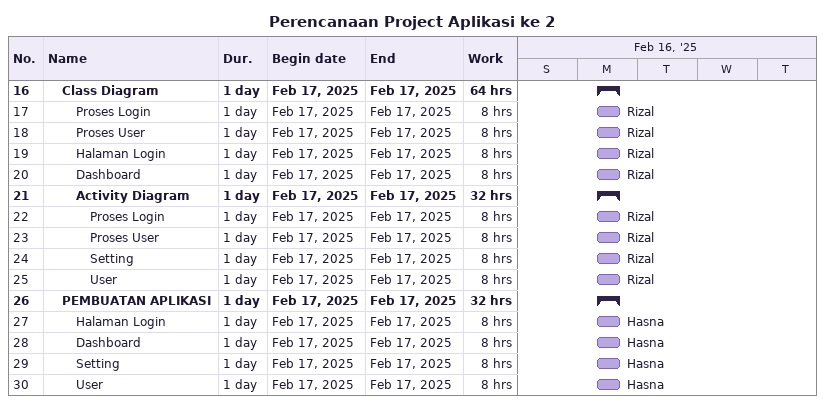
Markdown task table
Perencanaan Project Aplikasi ke 2

| ID | Level | Task | Duration | Start | Finish | Resources | Work (h) |
|---|---|---|---|---|---|---|---|
| 16 | 2 | **Class Diagram** | 1d | 2025-02-17 | 2025-02-17 |  | 64 |
| 17 | 3 | Proses Login | 1d | 2025-02-17 | 2025-02-17 | Rizal | 8 |
| 18 | 3 | Proses User | 1d | 2025-02-17 | 2025-02-17 | Rizal | 8 |
| 19 | 3 | Halaman Login | 1d | 2025-02-17 | 2025-02-17 | Rizal | 8 |
| 20 | 3 | Dashboard | 1d | 2025-02-17 | 2025-02-17 | Rizal | 8 |
| 21 | 3 | **Activity Diagram** | 1d | 2025-02-17 | 2025-02-17 |  | 32 |
| 22 | 4 | Proses Login | 1d | 2025-02-17 | 2025-02-17 | Rizal | 8 |
| 23 | 4 | Proses User | 1d | 2025-02-17 | 2025-02-17 | Rizal | 8 |
| 24 | 4 | Setting | 1d | 2025-02-17 | 2025-02-17 | Rizal | 8 |
| 25 | 4 | User | 1d | 2025-02-17 | 2025-02-17 | Rizal | 8 |
| 26 | 2 | **PEMBUATAN APLIKASI** | 1d | 2025-02-17 | 2025-02-17 |  | 32 |
| 27 | 3 | Halaman Login | 1d | 2025-02-17 | 2025-02-17 | Hasna | 8 |
| 28 | 3 | Dashboard | 1d | 2025-02-17 | 2025-02-17 | Hasna | 8 |
| 29 | 3 | Setting | 1d | 2025-02-17 | 2025-02-17 | Hasna | 8 |
| 30 | 3 | User | 1d | 2025-02-17 | 2025-02-17 | Hasna | 8 |
